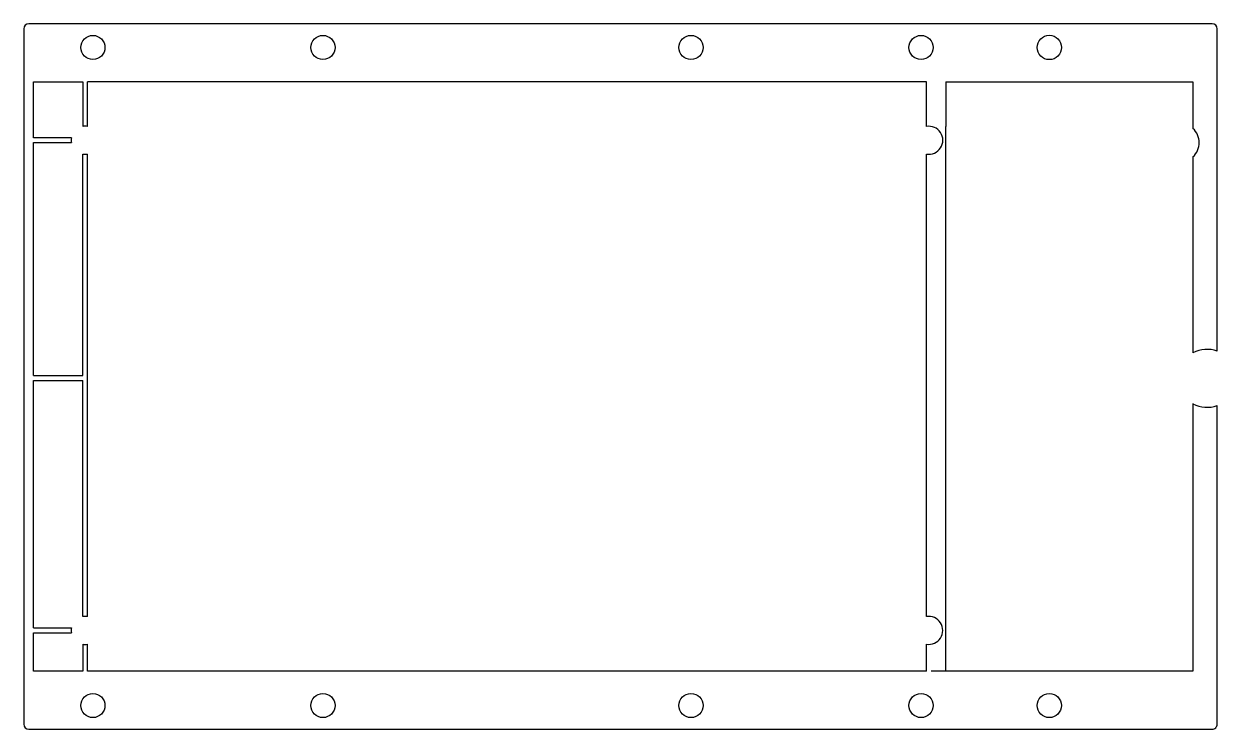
# Model space of a CAD drawing. Header units: millimetres. Extents: x 970 to 1217, y 657 to 803.
import ezdxf

# ---------------------------------------------------------------- set-up
doc = ezdxf.new("R2010")
doc.units = ezdxf.units.MM

msp = doc.modelspace()

# ---------------------------------------------------------------- linework, layer by layer
at = {"color": 7, "linetype": 'Continuous', "lineweight": 25}
for p, q in [((1216.1, 803.16), (971.1, 803.16)), ((970.1, 802.16), (970.1, 658.11)), ((1217.1, 735.38), (1217.1, 802.16)), ((972.1, 779.56), (972.1, 791.14)), ((972.1, 791.14), (982.28, 791.14)), ((982.28, 791.14), (982.28, 781.91)), ((983.28, 781.92), (983.28, 791.14)), ((1156.92, 791.14), (983.28, 791.14)), ((1156.92, 781.92), (1156.92, 791.14)), ((1160.92, 791.14), (1212.1, 791.14)), ((1212.1, 791.14), (1212.1, 781.49)), ((1160.92, 669.14), (1160.92, 781.92)), ((979.94, 779.56), (972.1, 779.56)), ((972.1, 730.33), (972.1, 778.56)), ((972.1, 778.56), (979.94, 778.56)), ((982.28, 730.33), (982.28, 776.21)), ((983.28, 680.42), (983.28, 776.2)), ((1156.92, 680.42), (1156.92, 776.2)), ((1212.1, 775.63), (1212.1, 735.01)), ((972.1, 730.33), (982.28, 730.33)), ((972.1, 678.06), (972.1, 729.33)), ((972.1, 729.33), (982.28, 729.33)), ((982.28, 680.41), (982.28, 729.33)), ((1212.1, 724.51), (1212.1, 669.14)), ((1217.1, 658.11), (1217.1, 724.14)), ((972.1, 678.06), (979.94, 678.06)), ((972.1, 669.14), (972.1, 677.06)), ((972.1, 677.06), (979.94, 677.06)), ((982.28, 674.71), (982.28, 669.14)), ((983.28, 669.14), (983.28, 674.7)), ((1156.92, 669.14), (1156.92, 674.7)), ((982.28, 669.14), (972.1, 669.14)), ((1156.92, 669.14), (983.28, 669.14)), ((1212.1, 669.14), (1157.92, 669.14)), ((971.1, 657.11), (1216.1, 657.11))]:
    msp.add_line(p, q, dxfattribs=at)
for centre, radius in [((984.39, 798.27), 2.5), ((1032.01, 798.27), 2.5), ((1108.19, 798.27), 2.5), ((1155.81, 798.27), 2.5), ((1182.36, 798.27), 2.52), ((984.39, 662), 2.5), ((1032.01, 662), 2.5), ((1108.19, 662), 2.5), ((1155.81, 662), 2.5), ((1182.36, 662), 2.5)]:
    msp.add_circle(centre, radius, dxfattribs=at)
for centre, radius, start, end in [((971.1, 802.16), 1, 90, 180), ((1216.1, 802.16), 1, 0.0001, 90), ((982.8, 779.06), 2.9, 80.4734, 100.3303), ((1157.42, 779.06), 2.9, 260.0964, 99.9036), ((1209.38, 778.56), 4, 312.843, 47.157), ((982.8, 779.06), 2.9, 170.0718, 189.9282), ((982.8, 779.06), 2.9, 259.67, 279.5266), ((1215, 729.76), 6, 69.513, 118.9037), ((1215, 729.76), 6, 241.0963, 290.487), ((982.8, 677.56), 2.9, 80.4734, 100.33), ((1157.4, 677.56), 2.9, 260.4734, 99.5266), ((982.8, 677.56), 2.9, 170.0718, 189.9282), ((982.8, 677.56), 2.9, 259.67, 279.5266), ((971.1, 658.11), 1, 180, 270), ((1216.1, 658.11), 1, 270, 0.0001)]:
    msp.add_arc(centre, radius, start, end, dxfattribs=at)
msp.add_open_spline([(1160.92, 791.14), (1160.92, 788.06), (1160.92, 784.99), (1160.92, 781.92)], degree=3, dxfattribs=at)

doc.saveas('drawing.dxf')
